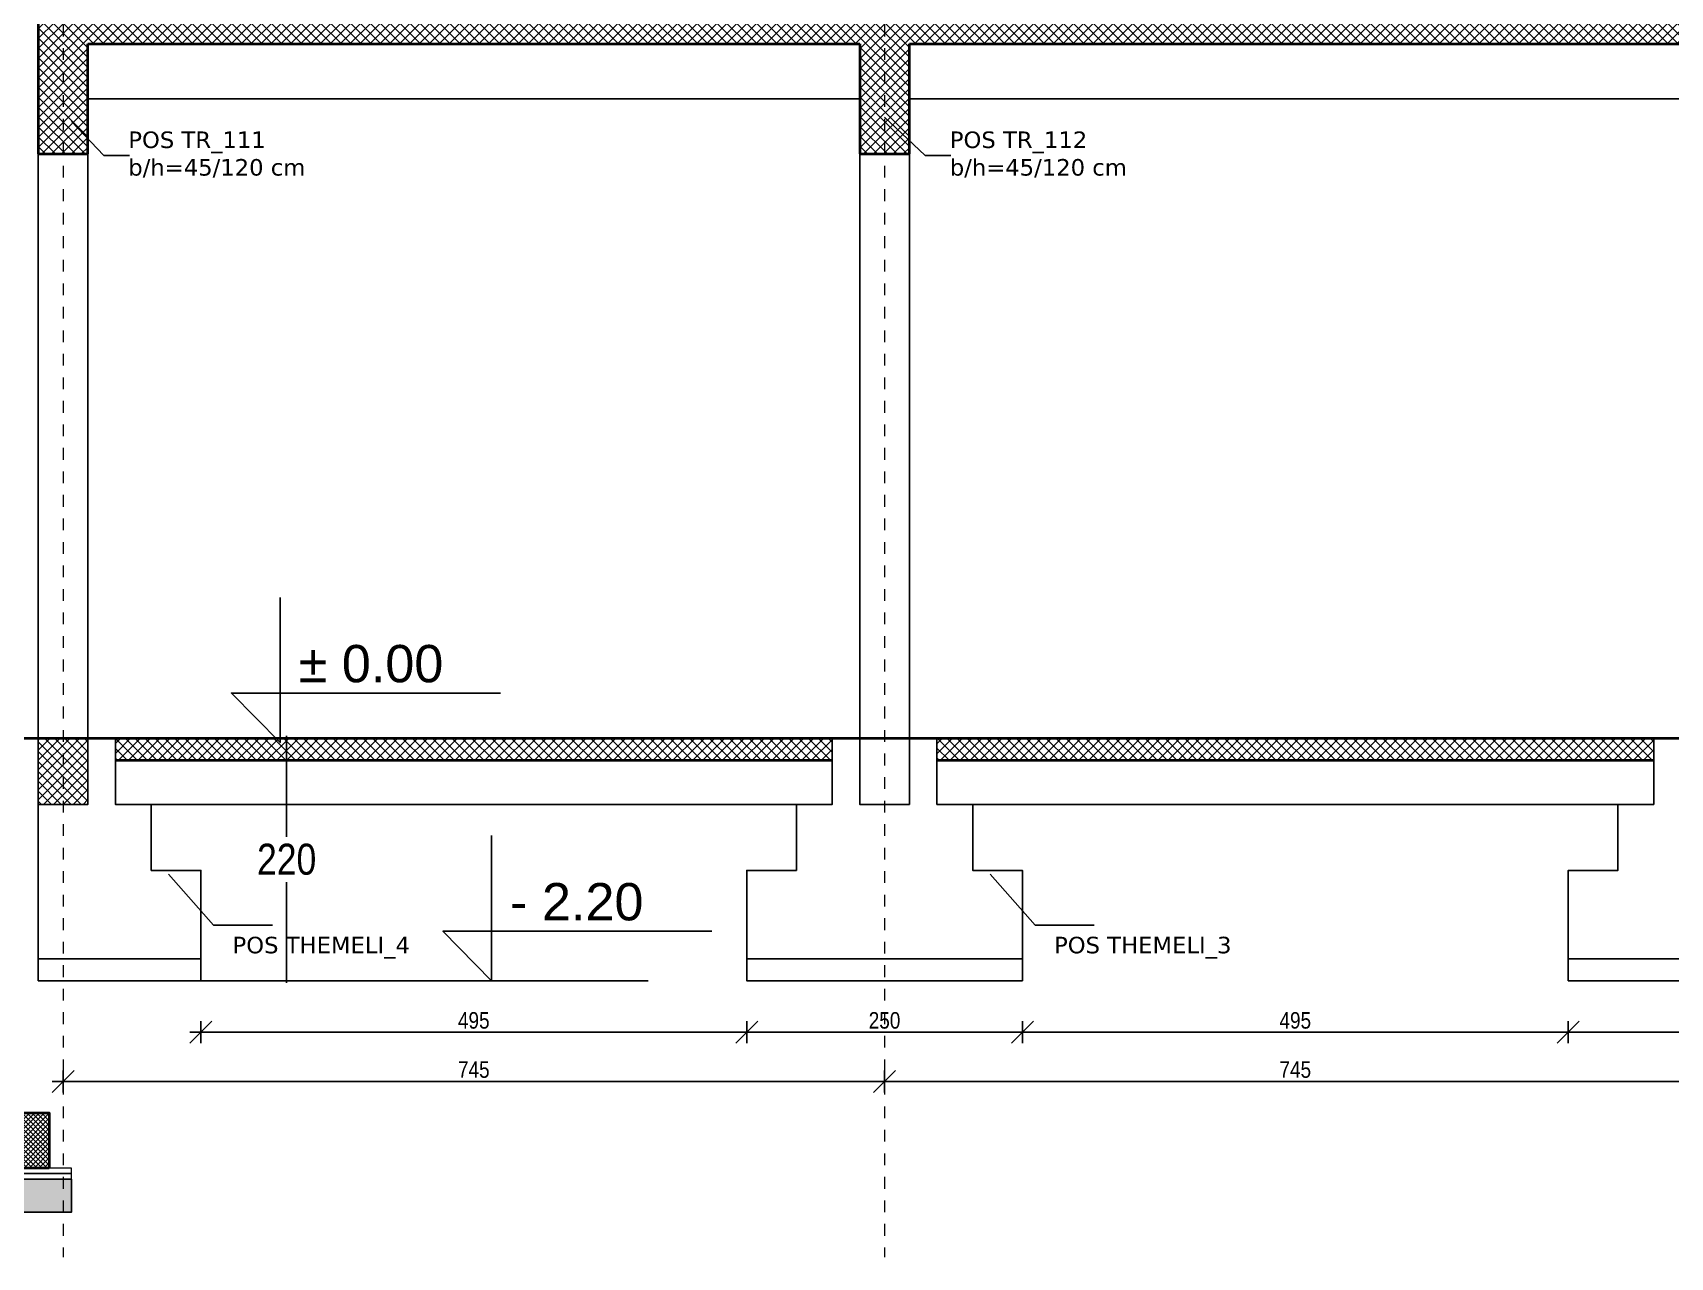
# Model space of a CAD drawing. Header units: centimetres. Extents: x 85226 to 578505, y -13061 to 170378.
# Drawn here: x 445023 to 446508, y 128143 to 129254 of the extents above; entities that cross this region are included whole.
import ezdxf

# ---------------------------------------------------------------- set-up
doc = ezdxf.new("R2010")
doc.units = ezdxf.units.CM
doc.linetypes.add('Dashed', pattern=[10.666667, 5.333333, -5.333333])
for name, color, linetype, lineweight in [('Akset_Pen_No__13', 13, 'Continuous', 18), ('Dimensionet', 150, 'Continuous', 15), ('muri', 7, 'Continuous', 40), ('Shtyllat', 1, 'Continuous', 25), ('Spotat', 1, 'Continuous', 15)]:
    doc.layers.add(name, color=color, linetype=linetype, lineweight=lineweight)
doc.layers.add('New_Dimensionet_Pen_No__24', color=7, linetype='Continuous', lineweight=18, true_color=0x7f1f00)
doc.styles.add('Dimensionet CM', font='swissc.ttf', dxfattribs={"height": 15})
doc.styles.add('Mini shkronjat', font='simplex.shx', dxfattribs={"height": 6})
doc.dimstyles.new('Dimensionet CM', dxfattribs={"dimtxt": 10, "dimasz": 6, "dimexe": 6, "dimexo": 6, "dimgap": 10, "dimtad": 0, "dimtih": 1, "dimtoh": 1, "dimtxsty": 'Dimensionet CM', "dimblk": 'ARCHTICK', "dimcen": 1, "dimdle": 6, "dimadec": 0, "dimazin": 0, "dimtfac": 1, "dimtmove": 0, "dimatfit": 3, "dimldrblk": 'ARCHTICK', "dimfxl": 1, "dimarcsym": 0})
doc.dimstyles.new('Maxi shkronjat', dxfattribs={"dimscale": 2, "dimtxt": 30, "dimasz": 1, "dimexe": 1, "dimexo": 1, "dimgap": 3, "dimtad": 0, "dimtih": 1, "dimtoh": 1, "dimzin": 9, "dimtxsty": 'Dimensionet CM', "dimblk": 'ARCHTICK', "dimcen": 1, "dimdle": 1, "dimadec": 0, "dimazin": 0, "dimtfac": 1, "dimtmove": 0, "dimatfit": 3, "dimldrblk": 'ARCHTICK', "dimfxl": 1, "dimarcsym": 0})
pattern_1 = [(135, (305789.556, 198486.813), (-4.49012806, -4.49012806), []), (225, (305789.556, 198486.813), (4.49012806, -4.49012806), [])]

# ---------------------------------------------------------------- blocks, each defined once
blk = doc.blocks.new('D')
for p, q in [((5, 5), (-5, -5)), ((-5, 0), (5, 0)), ((0, 5), (0, -5))]:
    blk.add_line(p, q)
blk = doc.blocks.new('*D4879')
at = {"lineweight": -2, "transparency": 16777216}
blk.add_line((445052.5, 128302.6), (445793.5, 128302.6), dxfattribs=at)
at = {"layer": 'DEFPOINTS', "color": 0, "transparency": 16777216}
for p in [(445795.5, 128302.6), (445050.5, 128149.1), (445795.5, 128143.1)]:
    blk.add_point(p, dxfattribs=at)
at = {"lineweight": -2, "transparency": 16777216, "xscale": 2, "yscale": 2, "zscale": 2, "rotation": 180}
blk.add_blockref('D', (445050.5, 128302.6), dxfattribs=at)
at = {"lineweight": -2, "transparency": 16777216, "xscale": 2, "yscale": 2, "zscale": 2}
blk.add_blockref('D', (445795.5, 128302.6), dxfattribs=at)
at = {"transparency": 16777216, "insert": (445423, 128313.3), "char_height": 15, "attachment_point": 5, "style": 'Dimensionet CM'}
blk.add_mtext('745', dxfattribs=at)
blk = doc.blocks.new('*D4880')
at = {"lineweight": -2, "transparency": 16777216}
blk.add_line((445797.5, 128302.6), (446538.5, 128302.6), dxfattribs=at)
at = {"layer": 'DEFPOINTS', "color": 0, "transparency": 16777216}
for p in [(446540.5, 128302.6), (445795.5, 128143.1), (446540.5, 128143.1)]:
    blk.add_point(p, dxfattribs=at)
at = {"lineweight": -2, "transparency": 16777216, "xscale": 2, "yscale": 2, "zscale": 2, "rotation": 180}
blk.add_blockref('D', (445795.5, 128302.6), dxfattribs=at)
at = {"lineweight": -2, "transparency": 16777216, "xscale": 2, "yscale": 2, "zscale": 2}
blk.add_blockref('D', (446540.5, 128302.6), dxfattribs=at)
at = {"transparency": 16777216, "insert": (446168, 128313.3), "char_height": 15, "attachment_point": 5, "style": 'Dimensionet CM'}
blk.add_mtext('745', dxfattribs=at)
blk = doc.blocks.new('*D4783')
at = {"lineweight": -2, "transparency": 16777216}
blk.add_line((445177.5, 128347.2), (445668.5, 128347.2), dxfattribs=at)
at = {"layer": 'DEFPOINTS', "color": 0, "transparency": 16777216}
for p in [(445175.5, 128414), (445670.5, 128414), (445670.5, 128347.2)]:
    blk.add_point(p, dxfattribs=at)
at = {"lineweight": -2, "transparency": 16777216, "xscale": 2, "yscale": 2, "zscale": 2, "rotation": 180}
blk.add_blockref('D', (445175.5, 128347.2), dxfattribs=at)
at = {"lineweight": -2, "transparency": 16777216, "xscale": 2, "yscale": 2, "zscale": 2}
blk.add_blockref('D', (445670.5, 128347.2), dxfattribs=at)
at = {"transparency": 16777216, "insert": (445423, 128357.9), "char_height": 15, "attachment_point": 5, "style": 'Dimensionet CM'}
blk.add_mtext('495', dxfattribs=at)
blk = doc.blocks.new('*D4784')
at = {"lineweight": -2, "transparency": 16777216}
blk.add_line((445672.5, 128347.2), (445918.5, 128347.2), dxfattribs=at)
at = {"layer": 'DEFPOINTS', "color": 0, "transparency": 16777216}
for p in [(445670.5, 128414), (445920.5, 128414), (445920.5, 128347.2)]:
    blk.add_point(p, dxfattribs=at)
at = {"lineweight": -2, "transparency": 16777216, "xscale": 2, "yscale": 2, "zscale": 2, "rotation": 180}
blk.add_blockref('D', (445670.5, 128347.2), dxfattribs=at)
at = {"lineweight": -2, "transparency": 16777216, "xscale": 2, "yscale": 2, "zscale": 2}
blk.add_blockref('D', (445920.5, 128347.2), dxfattribs=at)
at = {"transparency": 16777216, "insert": (445795.5, 128357.9), "char_height": 15, "attachment_point": 5, "style": 'Dimensionet CM'}
blk.add_mtext('250', dxfattribs=at)
blk = doc.blocks.new('*D4785')
at = {"lineweight": -2, "transparency": 16777216}
blk.add_line((445922.5, 128347.2), (446413.5, 128347.2), dxfattribs=at)
at = {"layer": 'DEFPOINTS', "color": 0, "transparency": 16777216}
for p in [(445920.5, 128414), (446415.5, 128414), (446415.5, 128347.2)]:
    blk.add_point(p, dxfattribs=at)
at = {"lineweight": -2, "transparency": 16777216, "xscale": 2, "yscale": 2, "zscale": 2, "rotation": 180}
blk.add_blockref('D', (445920.5, 128347.2), dxfattribs=at)
at = {"lineweight": -2, "transparency": 16777216, "xscale": 2, "yscale": 2, "zscale": 2}
blk.add_blockref('D', (446415.5, 128347.2), dxfattribs=at)
at = {"transparency": 16777216, "insert": (446168, 128357.9), "char_height": 15, "attachment_point": 5, "style": 'Dimensionet CM'}
blk.add_mtext('495', dxfattribs=at)
blk = doc.blocks.new('*D4786')
at = {"lineweight": -2, "transparency": 16777216}
blk.add_line((446417.5, 128347.2), (446663.5, 128347.2), dxfattribs=at)
at = {"layer": 'DEFPOINTS', "color": 0, "transparency": 16777216}
for p in [(446415.5, 128414), (446665.5, 128414), (446665.5, 128347.2)]:
    blk.add_point(p, dxfattribs=at)
at = {"lineweight": -2, "transparency": 16777216, "xscale": 2, "yscale": 2, "zscale": 2, "rotation": 180}
blk.add_blockref('D', (446415.5, 128347.2), dxfattribs=at)
at = {"lineweight": -2, "transparency": 16777216, "xscale": 2, "yscale": 2, "zscale": 2}
blk.add_blockref('D', (446665.5, 128347.2), dxfattribs=at)
at = {"transparency": 16777216, "insert": (446540.5, 128357.9), "char_height": 15, "attachment_point": 5, "style": 'Dimensionet CM'}
blk.add_mtext('250', dxfattribs=at)
blk = doc.blocks.new('_ArchTick')
at = {"layer": 'Spotat', "color": 0, "const_width": 0.15}
blk.add_lwpolyline([(-0.5, -0.5), (0.5, 0.5)], dxfattribs=at)
blk = doc.blocks.new('*D4618')
at = {"layer": 'DEFPOINTS', "color": 0, "transparency": 16777216}
for p in [(445190.4, 128614), (445253.3, 128614), (445175.5, 128394)]:
    blk.add_point(p, dxfattribs=at)
at = {"layer": 'Shtyllat', "color": 0, "lineweight": -2, "transparency": 16777216}
for p, q in [((445253.3, 128616), (445253.3, 128524.4)), ((445192.4, 128614), (445255.3, 128614)), ((445253.3, 128392), (445253.3, 128483.5)), ((445177.5, 128394), (445255.3, 128394))]:
    blk.add_line(p, q, dxfattribs=at)
at = {"layer": 'Shtyllat', "color": 0, "lineweight": -2, "transparency": 16777216, "xscale": 2, "yscale": 2, "zscale": 2}
for p, rotation in [((445253.3, 128614), 90), ((445253.3, 128394), 270)]:
    blk.add_blockref('_ArchTick', p, dxfattribs=dict(at, rotation=rotation))
at = {"layer": 'Shtyllat', "color": 0, "transparency": 16777216, "insert": (445253.3, 128504), "char_height": 15, "attachment_point": 5, "style": 'Dimensionet CM'}
blk.add_mtext('{\\H1.875x;220}', dxfattribs=at)

msp = doc.modelspace()

# ---------------------------------------------------------------- hatches: boundary and pattern name
h = msp.add_hatch()
h.set_pattern_fill('ANSI37', color=256, scale=2, angle=90, style=0)
h.set_pattern_definition(pattern_1)
h.paths.add_polyline_path([(449543.031, 129263.973), (449520.531, 129263.973), (449520.531, 129143.973), (449543.031, 129143.973)])
h.paths.add_polyline_path([(449520.531, 129263.973), (448775.535, 129263.973), (448775.535, 129143.973), (448798.035, 129143.973), (448798.035, 129143.973), (448798.035, 129193.973), (448798.035, 129193.973), (448798.035, 129193.973), (448798.035, 129243.973), (449498.031, 129243.973), (449498.031, 129193.973), (449498.031, 129193.973), (449498.031, 129143.973), (449520.531, 129143.973)])
h.paths.add_polyline_path([(448775.535, 129263.973), (448030.535, 129263.973), (448030.535, 129143.973), (448053.035, 129143.973), (448053.035, 129243.973), (448753.035, 129243.973), (448753.035, 129193.973), (448753.035, 129193.973), (448753.035, 129143.973), (448775.535, 129143.973)])
h.paths.add_polyline_path([(448030.535, 129263.973), (447285.535, 129263.973), (447285.535, 129143.973), (447308.035, 129143.973), (447308.035, 129193.973), (447308.035, 129243.973), (448008.035, 129243.973), (448008.035, 129193.973), (448008.035, 129193.973), (448008.035, 129143.973), (448030.535, 129143.973)])
h.paths.add_polyline_path([(447285.535, 129263.973), (447253.035, 129263.973), (446540.535, 129263.973), (446540.535, 129143.973), (446563.035, 129143.973), (446563.035, 129193.973), (446563.035, 129243.973), (447263.035, 129243.973), (447263.035, 129143.973), (447285.535, 129143.973)])
h.paths.add_polyline_path([(446540.535, 129263.973), (446540.535, 129263.973), (445795.535, 129263.973), (445795.535, 129143.973), (445818.035, 129143.973), (445818.035, 129193.973), (445818.035, 129243.973), (446518.035, 129243.973), (446518.035, 129143.973), (446540.535, 129143.973)])
h.paths.add_polyline_path([(445795.535, 129263.973), (445795.535, 129263.973), (445073.035, 129263.973), (445073.035, 129263.973), (445050.535, 129263.973), (445050.535, 129143.973), (445073.035, 129143.973), (445073.035, 129193.973), (445073.035, 129243.973), (445773.035, 129243.973), (445773.035, 129143.973), (445795.535, 129143.973)])
h.paths.add_polyline_path([(445050.535, 129263.973), (445028.035, 129263.973), (445028.035, 129143.973), (445050.535, 129143.973)])
h = msp.add_hatch()
h.set_pattern_fill('ANSI37', color=256, scale=2, angle=90, style=0)
h.set_pattern_definition([(135, (310314.556, 198486.813), (-4.49012806, -4.49012806), []), (225, (310314.556, 198486.813), (4.49012806, -4.49012806), [])])
h.paths.add_polyline_path([(445050.535, 128613.973), (445028.035, 128613.973), (445028.035, 128553.973), (445050.535, 128553.973)])
h.paths.add_polyline_path([(445073.035, 128613.973), (445050.535, 128613.973), (445050.535, 128553.973), (445073.035, 128553.973)])
h = msp.add_hatch()
h.set_pattern_fill('ANSI37', color=256, scale=2, angle=90, style=0)
h.set_pattern_definition(pattern_1)
h.paths.add_polyline_path([(445748.035, 128613.973), (445098.035, 128613.973), (445098.035, 128593.973), (445748.035, 128593.973)])
h = msp.add_hatch()
h.set_pattern_fill('ANSI37', color=256, scale=2, angle=90, style=0)
h.set_pattern_definition(pattern_1)
h.paths.add_polyline_path([(446493.035, 128613.973), (445843.035, 128613.973), (445843.035, 128593.973), (446493.035, 128593.973)])
h = msp.add_hatch()
h.set_pattern_fill('ANSI37', color=256)
h.set_pattern_definition([(45, (-606032.4683, 729907.1185), (-2.24506403, 2.24506403), []), (135, (-606032.4683, 729907.1185), (-2.24506403, -2.24506403), [])])
h.paths.add_polyline_path([(445038.035, 128223.973), (440483.035, 128223.973), (440483.035, 128273.973), (445038.035, 128273.973)])
h = msp.add_hatch()
h.set_pattern_fill('GRAVEL', color=256)
h.set_pattern_definition([(228.0127875, (-606014.1803, 729932.5185), (-203.200000016, -228.5999999858), [3.4172144, -338.3048364]), (184.969741, (-606016.4663, 729929.9785), (304.7999998794, 25.400001447), [5.8640472, -580.54048894]), (132.5104471, (-606022.3083, 729929.4705), (254.0000001073, -279.3999999025), [4.1348152, -409.34722794]), (267.273689, (-606032.2143, 729923.1205), (25.4000000532, 507.9999999973), [5.3400452, -528.66437426]), (292.83365418, (-606032.4683, 729917.7865), (-127.0000000106, 304.7999999956), [5.236337, -518.39807745]), (357.273689, (-606030.4363, 729912.9605), (-507.9999999973, 25.4000000532), [5.3400452, -528.66437426]), (37.69424047, (-606025.1023, 729912.7065), (-330.19999998536, -254.000000019), [7.0619366, -699.13115314]), (72.25532837, (-606019.5143, 729917.0245), (177.8000000478, 558.7999999848), [6.6671952, -660.052566]), (121.42956562, (-606017.4823, 729923.3745), (-203.2000000288, 330.1999999823), [5.35813, -530.455457]), (175.2363583, (-606020.2763, 729927.9465), (279.399999996, -25.400000044), [6.1171328, -299.7393695]), (222.3974378, (-606026.3723, 729928.4545), (-304.79999999025, -279.40000001064), [7.9107792, -783.1677251]), (138.81407483, (-606007.0683, 729922.8665), (-177.7999999893, 152.4000000124), [2.7000454, -267.30565824]), (171.4692344, (-606009.1003, 729924.6445), (330.2000000089, -50.7999999424), [5.1368198, -508.54638997]), (225, (-606014.18, 729925.406), (-4e-15, -25.4), [3.5920934, -32.3289311]), (203.1985905, (-606015.9583, 729928.4545), (127.0000000035, 50.799999991), [1.9344132, -191.5062237]), (291.8014095, (-606017.7363, 729927.6925), (-25.400000005, 76.199999998), [2.7356562, -134.0475299]), (30.96375653, (-606016.7203, 729925.1525), (76.200000002, 50.799999997), [4.4431966, -143.66298153]), (161.5650512, (-606012.91, 729927.4385), (50.8, -25.4), [3.2128714, -77.10898117]), (16.38954033, (-606032.4683, 729927.6925), (254, 76.2), [4.50088, -445.5882667]), (70.34617594, (-606028.1503, 729928.9625), (-101.6000000093, -279.3999999967), [3.7759894, -373.8221568]), (293.1985905, (-606012.9103, 729932.5185), (-50.799999991, 127.000000004), [3.868801, -189.5718359]), (343.61045967, (-606011.3863, 729928.9625), (-254.0000000053, 76.1999999822), [4.50088, -445.5882667]), (339.44395478, (-606032.4683, 729911.9445), (-127, 50.8), [4.340352, -212.67734313]), (294.7751406, (-606028.4043, 729910.4205), (-127.0000001512, 279.3999999313), [3.6367212, -360.0359338]), (66.8014095, (-606012.6563, 729907.1185), (50.799999992, 127.000000003), [3.868801, -189.5718359]), (17.35402464, (-606011.1323, 729910.6745), (-330.1999999934, -101.6000000213), [4.2578274, -421.5237598]), (69.44395478, (-606025.1023, 729907.1185), (-50.800000001, -127), [2.170176, -214.84751913]), (101.30993247, (-606014.1803, 729907.1185), (-25.4, 101.6), [1.295146, -128.21994965]), (165.96375653, (-606014.434, 729908.3885), (76.2, -25.4), [5.236337, -99.4905459]), (186.00900596, (-606019.5143, 729909.6585), (253.9999999987, 25.4000000133), [4.85267, -480.41364863]), (303.6900675, (-606016.72, 729922.8665), (-25.400000004, 50.8), [3.6632388, -87.9177636]), (353.15722659, (-606014.6883, 729919.8185), (431.80000000266, -50.7999999774), [6.3955676, -633.16009065]), (60.9453959, (-606008.3383, 729919.0565), (-101.600000003, -177.7999999984), [2.6150824, -258.8939232]), (90, (-606007.068, 729921.342), (-25.4, 25.4), [1.524, -23.876]), (120.25643716, (-606020.0223, 729910.4205), (101.5999999876, -177.800000007), [3.5286696, -349.33940773]), (48.0127875, (-606021.8003, 729913.4685), (203.2000000168, 228.599999985), [6.8344288, -334.887622]), (0, (-606017.228, 729918.548), (25.4, 25.4), [6.604, -18.796]), (325.3048465, (-606010.6243, 729918.5485), (254.0000000962, -177.7999998625), [4.0160956, -397.59316724]), (254.0546041, (-606007.3223, 729916.2625), (-25.399999998, -101.6), [3.6982908, -181.2165004]), (207.64597536, (-606008.3383, 729912.7065), (-482.6000000177, -253.9999999663), [6.021451, -596.12464423]), (175.42607874, (-606013.6723, 729909.9125), (-330.2, 25.4), [6.3702946, -630.65846456])])
h.paths.add_polyline_path([(440463.035, 128213.973), (445058.035, 128213.973), (445058.035, 128183.973), (440463.035, 128183.973)])

# ---------------------------------------------------------------- linework, layer by layer
for p, q in [((445028.035, 128613.973), (445028.035, 129193.973)), ((445028.035, 129193.973), (445028.035, 128613.973)), ((445073.035, 129193.973), (445073.035, 128613.973)), ((445073.035, 128613.973), (445073.035, 129193.973)), ((445073.035, 129193.973), (445773.035, 129193.973)), ((445773.035, 128613.973), (445773.035, 129193.973)), ((445773.035, 129193.973), (445773.035, 128613.973)), ((445818.035, 129193.973), (445818.035, 128613.973)), ((445818.035, 128613.973), (445818.035, 129193.973)), ((445818.035, 129193.973), (446518.035, 129193.973)), ((445058.19, 129173.378), (445087.407, 129142.604)), ((445832.407, 129142.604), (445795.535, 129177.434)), ((445028.035, 129143.973), (445073.035, 129143.973)), ((445087.407, 129142.604), (445110.702, 129142.604)), ((445773.035, 129143.973), (445818.035, 129143.973)), ((445832.407, 129142.604), (445855.702, 129142.604)), ((445715.535, 128553.973), (445130.535, 128553.973)), ((446460.535, 128553.973), (445875.535, 128553.973)), ((445146.176, 128490.615), (445186.996, 128444.286)), ((445891.176, 128490.615), (445931.996, 128444.286)), ((445186.996, 128444.286), (445240.468, 128444.286)), ((445931.996, 128444.286), (445985.468, 128444.286))]:
    msp.add_line(p, q)
at = {"color": 252}
msp.add_line((445175.535, 128393.973), (445581.14, 128393.973), dxfattribs=at)
for points in [[(445050.535, 128413.973), (445175.535, 128413.973), (445175.535, 128493.973), (445130.535, 128493.973), (445130.535, 128553.973), (445098.035, 128553.973), (445098.035, 128613.973), (445003.035, 128613.973)], [(445795.535, 128413.973), (445920.535, 128413.973), (445920.535, 128493.973), (445875.535, 128493.973), (445875.535, 128553.973), (445843.035, 128553.973), (445843.035, 128613.973), (445748.035, 128613.973), (445748.035, 128553.973), (445715.535, 128553.973), (445715.535, 128493.973), (445670.535, 128493.973), (445670.535, 128413.973), (445795.535, 128413.973)], [(446540.535, 128413.973), (446665.535, 128413.973), (446665.535, 128493.973), (446620.535, 128493.973), (446620.535, 128553.973), (446588.035, 128553.973), (446588.035, 128613.973), (446493.035, 128613.973), (446493.035, 128553.973), (446460.535, 128553.973), (446460.535, 128493.973), (446415.535, 128493.973), (446415.535, 128413.973), (446540.535, 128413.973)]]:
    msp.add_lwpolyline(points, dxfattribs=at)
for points in [[(445028.035, 128613.973), (445028.035, 128553.973), (445073.035, 128553.973), (445073.035, 128613.973), (445028.035, 128613.973)], [(445028.035, 128613.973), (445028.035, 128413.973), (445175.535, 128413.973), (445175.535, 128493.973), (445130.535, 128493.973), (445130.535, 128553.973), (445098.035, 128553.973), (445098.035, 128613.973), (445028.035, 128613.973)], [(445773.035, 128613.973), (445773.035, 128553.973), (445818.035, 128553.973), (445818.035, 128613.973), (445773.035, 128613.973)], [(440463.035, 128213.973), (445058.035, 128213.973), (445058.035, 128183.973), (440463.035, 128183.973), (440463.035, 128213.973)]]:
    msp.add_lwpolyline(points)
for points in [[(445028.035, 128413.973), (445175.535, 128413.973), (445175.535, 128393.973), (445028.035, 128393.973)], [(445670.535, 128413.973), (445920.535, 128413.973), (445920.535, 128393.973), (445670.535, 128393.973)], [(446415.535, 128413.973), (446665.535, 128413.973), (446665.535, 128393.973), (446415.535, 128393.973)]]:
    msp.add_lwpolyline(points, close=True)
at = {"layer": 'Akset_Pen_No__13', "color": 251, "linetype": 'Dashed', "ltscale": 2}
for p, q in [((445050.535, 130775.961), (445050.535, 128143.089)), ((445795.535, 130775.961), (445795.535, 128143.089))]:
    msp.add_line(p, q, dxfattribs=at)
at = {"layer": 'Dimensionet'}
msp.add_line((445175.535, 128393.973), (445465.603, 128393.973), dxfattribs=at)
at = {"layer": 'muri'}
for p, q in [((445028.035, 129263.973), (445028.035, 129143.973)), ((445073.035, 129243.973), (445773.035, 129243.973)), ((445073.035, 129143.973), (445073.035, 129243.973)), ((445773.035, 129243.973), (445773.035, 129143.973)), ((445818.035, 129243.973), (446518.035, 129243.973)), ((445818.035, 129143.973), (445818.035, 129243.973)), ((445028.035, 129143.973), (445073.035, 129143.973)), ((445773.035, 129143.973), (445818.035, 129143.973)), ((440503.035, 128613.973), (451292.695, 128613.973)), ((445098.035, 128593.973), (445748.035, 128593.973)), ((445843.035, 128593.973), (446493.035, 128593.973))]:
    msp.add_line(p, q, dxfattribs=at)
msp.add_lwpolyline([(445038.035, 128223.973), (440483.035, 128223.973), (440483.035, 128273.973), (445038.035, 128273.973)], close=True, dxfattribs=at)
at = {"layer": 'New_Dimensionet_Pen_No__24', "color": 26, "linetype": 'Continuous', "lineweight": 18, "true_color": 0x7f1f00}
for points in [[(440483.035, 128223.973), (440463.035, 128223.973), (440463.035, 128218.973), (445038.035, 128218.973), (445058.035, 128218.973), (445058.035, 128223.973), (440483.035, 128223.973)], [(440483.035, 128218.973), (440463.035, 128218.973), (440463.035, 128213.973), (445038.035, 128213.973), (445058.035, 128213.973), (445058.035, 128218.973), (440483.035, 128218.973)]]:
    msp.add_lwpolyline(points, dxfattribs=at)
at = {"layer": 'Shtyllat'}
for points in [[(445247.383, 128741.615), (445247.383, 128609.973), (445203.263, 128654.861), (445447.197, 128654.861)], [(445439.079, 128525.615), (445439.079, 128393.973), (445394.959, 128438.861), (445638.892, 128438.861)]]:
    msp.add_lwpolyline(points, dxfattribs=at)

# ---------------------------------------------------------------- texts
at = {"char_height": 15, "attachment_point": 1, "style": 'Mini shkronjat'}
for s, insert, width in [('{\\fVerdana|b0|i0|c0|p34;POS TR_111\\Pb/h=45/120 cm}', (445109.694, 129164.39), 180.47916), ('{\\fVerdana|b0|i0|c0|p34;POS TR_112\\Pb/h=45/120 cm}', (445854.694, 129164.39), 180.47916), ('{\\fVerdana|b0|i0|c0|p34;POS THEMELI_4}', (445204.225, 128433.825), 176.92255), ('{\\fVerdana|b0|i0|c0|p34;POS THEMELI_3}', (445949.225, 128433.825), 176.92255)]:
    msp.add_mtext(s, dxfattribs=dict(at, insert=insert, width=width))
at = {"layer": 'Shtyllat', "char_height": 33.858, "attachment_point": 1, "style": 'Dimensionet CM'}
for s, insert in [('{\\fArial|b0|i0|c0|p34;%%P 0.00}', (445264.239, 128698.575)), ('{\\fArial|b0|i0|c0|p34;- 2.20}', (445455.935, 128482.575))]:
    msp.add_mtext_dynamic_manual_height_columns(s, width=456.26137, gutter_width=90, heights=[0], dxfattribs=dict(at, insert=insert))

# ---------------------------------------------------------------- dimensions: what is measured, and where the dimension line sits
for base, p1, p2, picture, middle in [((445670.535, 128347.17), (445175.535, 128413.973), (445670.535, 128413.973), '*D4783', (445423.035, 128357.87)), ((445920.535, 128347.17), (445670.535, 128413.973), (445920.535, 128413.973), '*D4784', (445795.535, 128357.879)), ((446415.535, 128347.17), (445920.535, 128413.973), (446415.535, 128413.973), '*D4785', (446168.035, 128357.87)), ((446665.535, 128347.17), (446415.535, 128413.973), (446665.535, 128413.973), '*D4786', (446540.535, 128357.879)), ((445795.535, 128302.596), (445050.535, 128149.089), (445795.535, 128143.089), '*D4879', (445423.035, 128313.286)), ((446540.535, 128302.596), (445795.535, 128143.089), (446540.535, 128143.089), '*D4880', (446168.035, 128313.286))]:
    dim = msp.add_linear_dim(base=base, p1=p1, p2=p2, dimstyle='Dimensionet CM', override={"dimasz": 2, "dimgap": 3, "dimtad": 1, "dimtih": 0, "dimtoh": 0, "dimdec": 1, "dimblk": 'D', "dimse1": 1, "dimse2": 1, "dimclrd": 256, "dimclrt": 256, "dimtdec": 1, "dimtmove": 1, "dimldrblk": 'D', "dimfxl": 6})
    dim.commit()
    dim.dimension.update_dxf_attribs({"geometry": picture, "text_midpoint": middle})
at = {"layer": 'Shtyllat'}
dim = msp.add_linear_dim(base=(445253.251, 128613.973), p1=(445175.535, 128393.973), p2=(445190.422, 128613.973), angle=90, text='{\\H1.875x;<>}', dimstyle='Maxi shkronjat', dxfattribs=at)
dim.commit()
dim.dimension.update_dxf_attribs({"geometry": '*D4618', "text_midpoint": (445253.251, 128503.973)})

doc.saveas('drawing.dxf')
